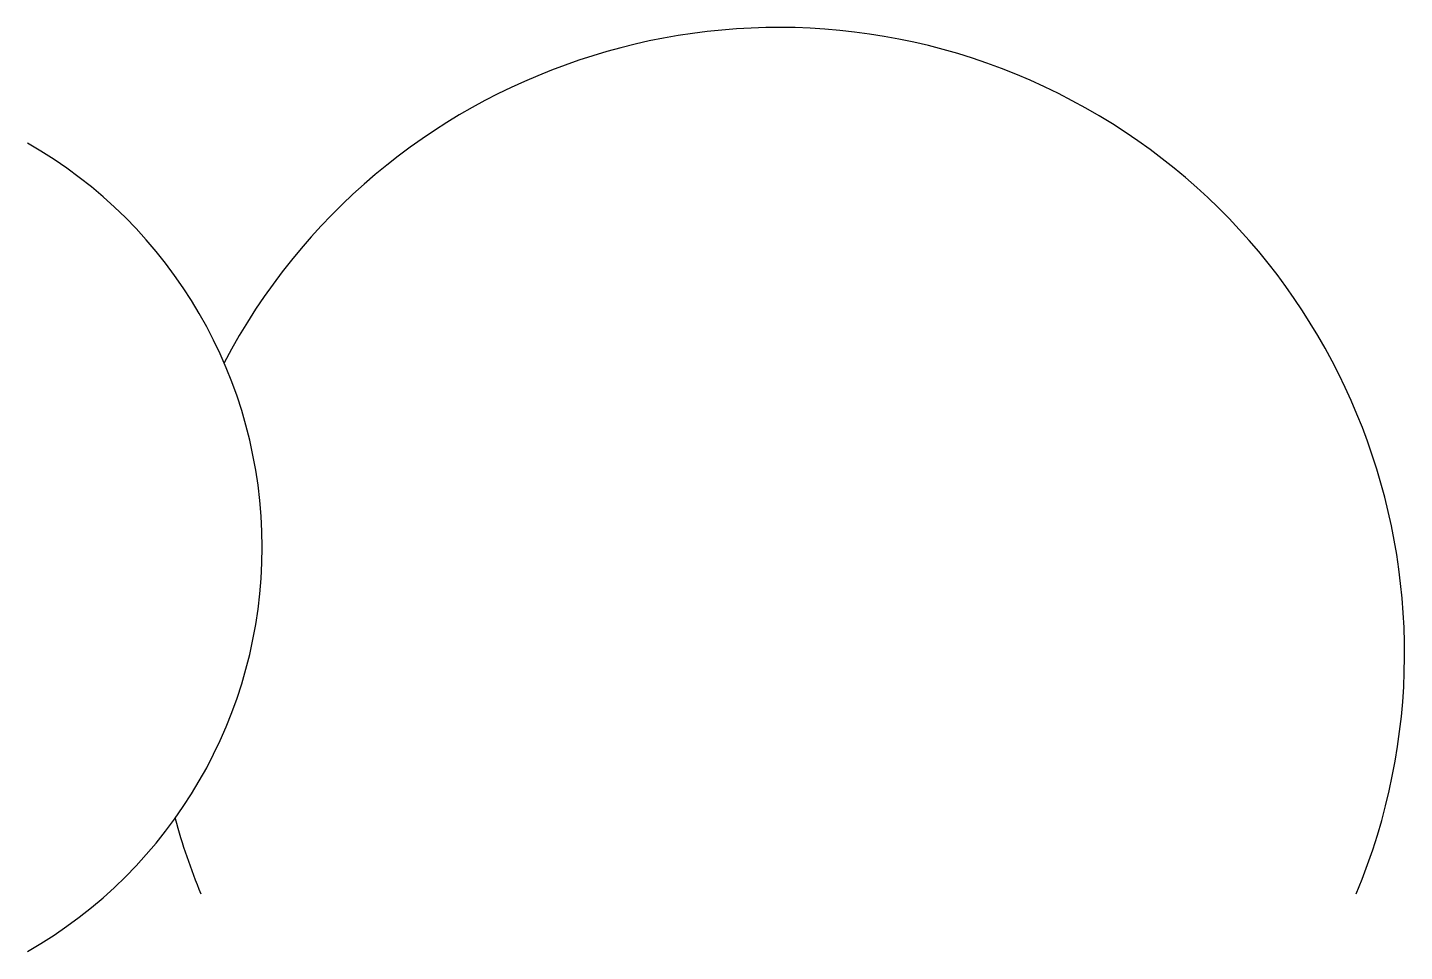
# Model space of a CAD drawing. Header units: millimetres. Extents: x 2 to 25.8, y 4 to 20.
import ezdxf

# ---------------------------------------------------------------- set-up
doc = ezdxf.new("R2010")
doc.units = ezdxf.units.MM
doc.layers.get('0').update_dxf_attribs({"lineweight": 25})

msp = doc.modelspace()

# ---------------------------------------------------------------- linework, layer by layer
for centre, radius, start, end in [((15, 9.167), 10.833, 337.3801, 152.3581), ((-2, 11), 8.062, 299.7449, 60.2551), ((15, 9.167), 10.833, 195.3316, 202.6199)]:
    msp.add_arc(centre, radius, start, end)

doc.saveas('drawing.dxf')
